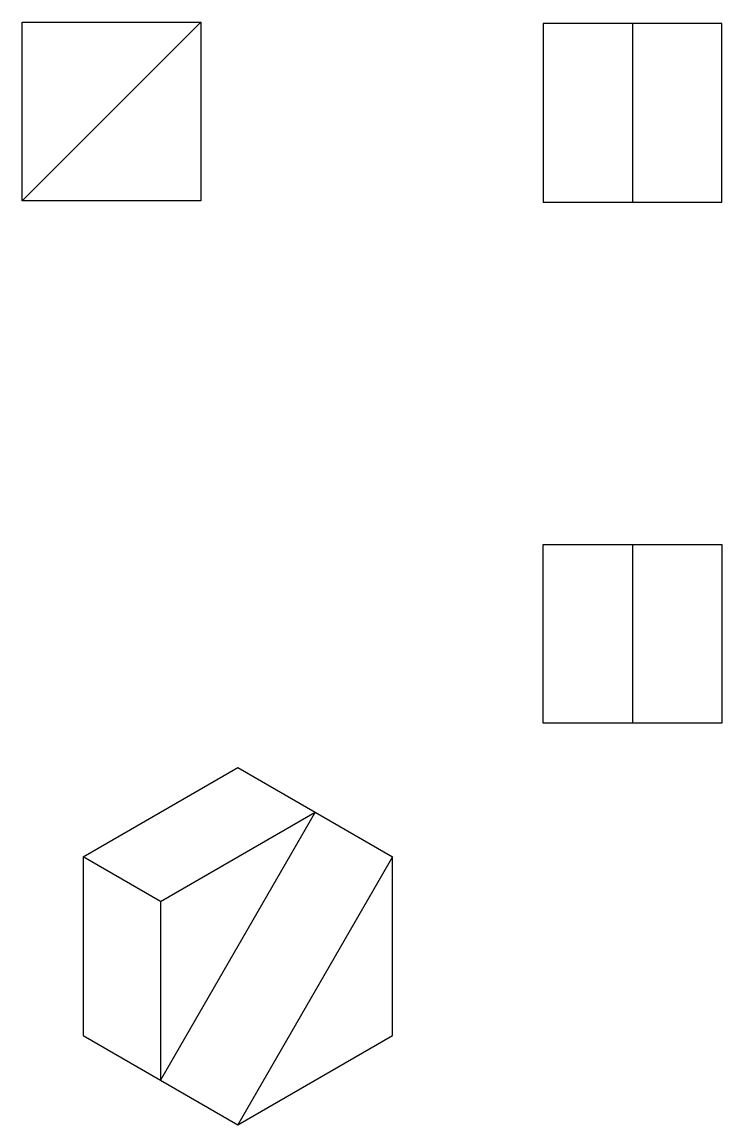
# Model space of a CAD drawing. Header units: millimetres. Extents: x 2562 to 2679, y 2265 to 2450.
import ezdxf

# ---------------------------------------------------------------- set-up
doc = ezdxf.new("R2010")
doc.units = ezdxf.units.MM

msp = doc.modelspace()

# ---------------------------------------------------------------- linework, layer by layer
for p, q in [((2561.94, 2420.09), (2561.94, 2450.09)), ((2561.94, 2450.09), (2591.94, 2450.09)), ((2561.94, 2420.09), (2591.94, 2450.09)), ((2591.94, 2450.09), (2591.94, 2420.09)), ((2679.44, 2449.87), (2649.44, 2449.87)), ((2649.44, 2449.87), (2649.44, 2419.87)), ((2664.44, 2449.87), (2664.44, 2419.87)), ((2679.44, 2419.87), (2679.44, 2449.87)), ((2591.94, 2420.09), (2561.94, 2420.09)), ((2649.44, 2419.87), (2679.44, 2419.87)), ((2649.44, 2332.37), (2649.44, 2362.37)), ((2649.44, 2362.37), (2664.44, 2362.37)), ((2664.44, 2362.37), (2679.44, 2362.37)), ((2664.44, 2362.37), (2664.44, 2332.37)), ((2679.44, 2362.37), (2679.44, 2332.37)), ((2679.44, 2332.37), (2649.44, 2332.37)), ((2572.18, 2309.92), (2598.16, 2324.92)), ((2598.16, 2324.92), (2624.14, 2309.92)), ((2585.17, 2302.42), (2611.15, 2317.42)), ((2611.15, 2317.42), (2585.17, 2272.42)), ((2585.17, 2302.42), (2572.18, 2309.92)), ((2572.18, 2309.92), (2572.18, 2279.92)), ((2624.14, 2309.92), (2598.16, 2264.92)), ((2624.14, 2279.92), (2624.14, 2309.92)), ((2585.17, 2302.42), (2585.17, 2272.42)), ((2572.18, 2279.92), (2598.16, 2264.92)), ((2598.16, 2264.92), (2624.14, 2279.92))]:
    msp.add_line(p, q)

doc.saveas('drawing.dxf')
